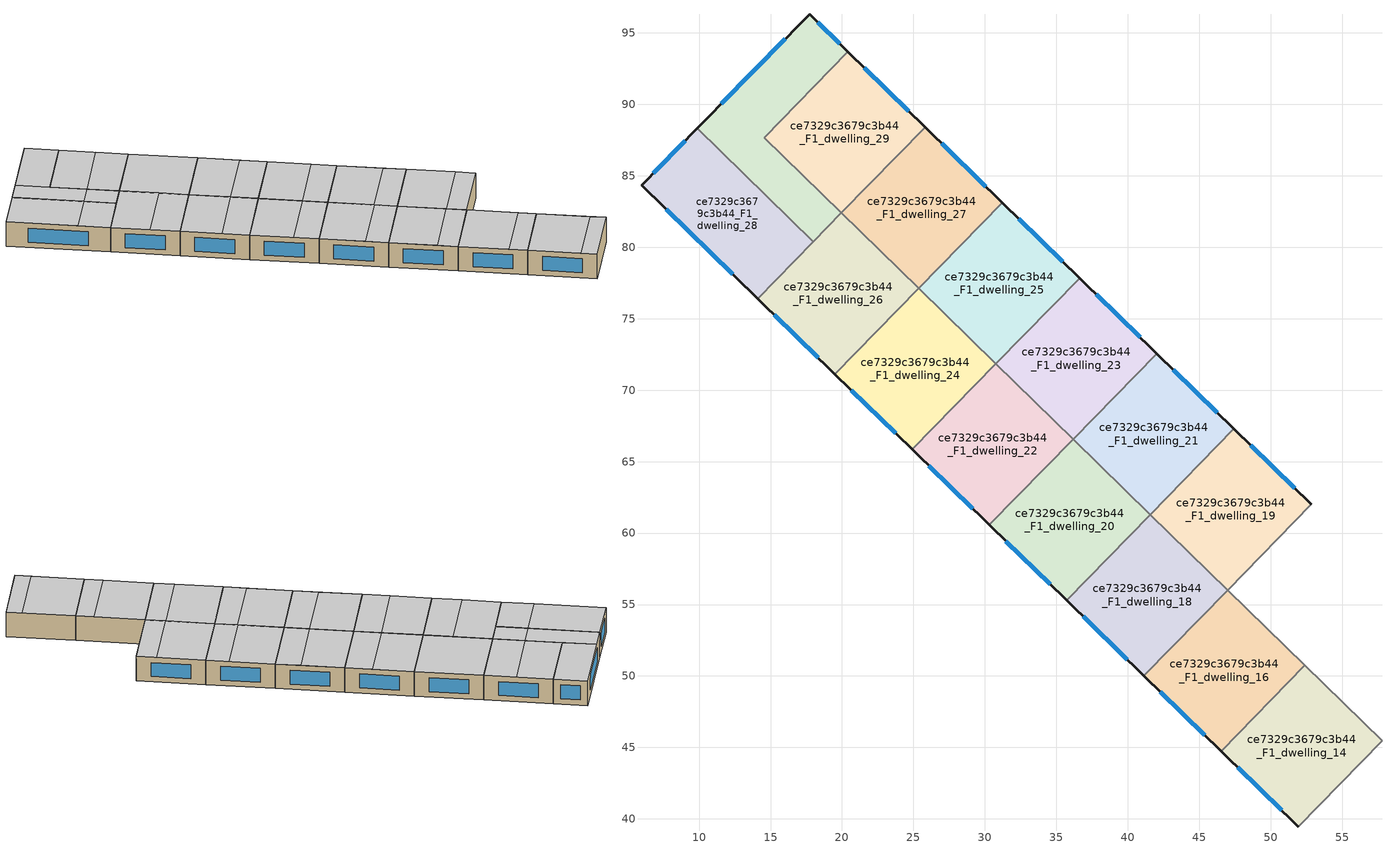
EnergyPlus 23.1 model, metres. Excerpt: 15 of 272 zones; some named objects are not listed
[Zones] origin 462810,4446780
ce7329c3679c3b44_F1_dwelling_14
 floor to ce7329c3679c3b44_F0_dwelling_14 (EU_floor_Construction): 57.8,45.46 51.94,39.46 46.53,44.74 52.39,50.74 z3
 wall outside (EU_wall_Construction): 46.53,44.74 51.94,39.46 z3:6
 wall to ce7329c3679c3b44_F1_dwelling_16 (EU_wall_Construction): 52.39,50.74 46.53,44.74 z3:6
 wall to ce7329c3679c3b44_F1_dwelling_15 (EU_wall_Construction): 57.8,45.46 52.39,50.74 z3:6
 wall to ce7329c3679c3b44_F1_dwelling_12 (EU_wall_Construction): 51.94,39.46 57.8,45.46 z3:6
 window (EU_Window_Construction): 47.69,43.61 50.78,40.59 z3.64:5.36
 ceiling to ce7329c3679c3b44_F2_dwelling_22 (EU_floor_Construction): 50.67,40.7 56.52,46.7 52.39,50.74 46.53,44.74 z6
 ceiling to ce7329c3679c3b44_F2_dwelling_21 (EU_floor_Construction): 51.94,39.46 57.8,45.46 56.52,46.7 50.67,40.7 z6
ce7329c3679c3b44_F1_dwelling_16
 floor to ce7329c3679c3b44_F0_dwelling_16 (EU_floor_Construction): 52.39,50.74 46.53,44.74 41.13,50.02 46.98,56.01 z3
 wall outside (EU_wall_Construction): 41.13,50.02 46.53,44.74 z3:6
 wall to ce7329c3679c3b44_F1_dwelling_18 (EU_wall_Construction): 46.98,56.01 41.13,50.02 z3:6
 wall to ce7329c3679c3b44_F1_dwelling_17 (EU_wall_Construction): 52.39,50.74 46.98,56.01 z3:6
 window (EU_Window_Construction): 42.29,48.89 45.38,45.87 z3.64:5.36
 ceiling to ce7329c3679c3b44_F2_dwelling_23 (EU_floor_Construction): 45.08,46.16 50.94,52.15 46.98,56.01 41.13,50.02 z6
 ceiling to ce7329c3679c3b44_F2_dwelling_22 (EU_floor_Construction): 46.53,44.74 52.39,50.74 50.94,52.15 45.08,46.16 z6
ce7329c3679c3b44_F1_dwelling_18
 floor to ce7329c3679c3b44_F0_dwelling_18 (EU_floor_Construction): 46.98,56.01 41.13,50.02 35.72,55.29 41.58,61.29 z3
 wall outside (EU_wall_Construction): 35.72,55.29 41.13,50.02 z3:6
 wall to ce7329c3679c3b44_F1_dwelling_20 (EU_wall_Construction): 41.58,61.29 35.72,55.29 z3:6
 wall to ce7329c3679c3b44_F1_dwelling_19 (EU_wall_Construction): 46.98,56.01 41.58,61.29 z3:6
 window (EU_Window_Construction): 36.88,54.16 39.97,51.15 z3.64:5.36
 ceiling to ce7329c3679c3b44_F2_dwelling_24 (EU_floor_Construction): 39.5,51.61 45.35,57.61 41.58,61.29 35.72,55.29 z6
 ceiling to ce7329c3679c3b44_F2_dwelling_23 (EU_floor_Construction): 41.13,50.02 46.98,56.01 45.35,57.61 39.5,51.61 z6
 ceiling adiabatic (EU_roof_Construction): 39.5,51.61 45.35,57.61 41.58,61.29 35.72,55.29 z6
ce7329c3679c3b44_F1_dwelling_19
 floor to ce7329c3679c3b44_F0_dwelling_19 (EU_floor_Construction): 52.84,62.01 46.98,56.01 41.58,61.29 47.44,67.29 z3
 wall outside (EU_wall_Construction): 52.84,62.01 47.44,67.29 z3:6
 wall to ce7329c3679c3b44_F1_dwelling_21 (EU_wall_Construction): 47.44,67.29 41.58,61.29 z3:6
 wall to ce7329c3679c3b44_F1_dwelling_17 (EU_wall_Construction): 46.98,56.01 52.84,62.01 z3:6
 window (EU_Window_Construction): 51.68,63.14 48.59,66.16 z3.64:5.36
 ceiling to ce7329c3679c3b44_F2_dwelling_9 (EU_floor_Construction): 45.38,57.59 51.23,63.58 47.44,67.29 41.58,61.29 z6
 ceiling to ce7329c3679c3b44_F2_dwelling_8 (EU_floor_Construction): 46.99,56.01 52.84,62.01 51.23,63.58 45.38,57.59 z6
ce7329c3679c3b44_F1_dwelling_20
 floor to ce7329c3679c3b44_F0_dwelling_20 (EU_floor_Construction): 41.58,61.29 35.72,55.29 30.32,60.57 36.17,66.57 z3
 wall outside (EU_wall_Construction): 30.32,60.57 35.72,55.29 z3:6
 wall to ce7329c3679c3b44_F1_dwelling_22 (EU_wall_Construction): 36.17,66.57 30.32,60.57 z3:6
 wall to ce7329c3679c3b44_F1_dwelling_21 (EU_wall_Construction): 41.58,61.29 36.17,66.57 z3:6
 window (EU_Window_Construction): 31.48,59.44 34.57,56.42 z3.64:5.36
 ceiling to ce7329c3679c3b44_F2_dwelling_25 (EU_floor_Construction): 33.91,57.07 39.77,63.06 36.17,66.57 30.32,60.57 z6
 ceiling to ce7329c3679c3b44_F2_dwelling_24 (EU_floor_Construction): 35.72,55.29 41.58,61.29 39.77,63.06 33.91,57.07 z6
ce7329c3679c3b44_F1_dwelling_21
 floor to ce7329c3679c3b44_F0_dwelling_21 (EU_floor_Construction): 47.44,67.29 41.58,61.29 36.17,66.57 42.03,72.57 z3
 wall outside (EU_wall_Construction): 47.44,67.29 42.03,72.57 z3:6
 wall to ce7329c3679c3b44_F1_dwelling_23 (EU_wall_Construction): 42.03,72.57 36.17,66.57 z3:6
 window (EU_Window_Construction): 46.28,68.42 43.19,71.44 z3.64:5.36
 ceiling to ce7329c3679c3b44_F2_dwelling_9 (EU_floor_Construction): 41.58,61.29 47.44,67.29 45.65,69.04 39.79,63.04 z6
 ceiling adiabatic (EU_roof_Construction): 39.79,63.04 45.65,69.04 42.03,72.57 36.17,66.57 z6
ce7329c3679c3b44_F1_dwelling_22
 floor to ce7329c3679c3b44_F0_dwelling_22 (EU_floor_Construction): 36.17,66.57 30.32,60.57 24.91,65.85 30.77,71.85 z3
 wall outside (EU_wall_Construction): 24.91,65.85 30.32,60.57 z3:6
 wall to ce7329c3679c3b44_F1_dwelling_24 (EU_wall_Construction): 30.77,71.85 24.91,65.85 z3:6
 wall to ce7329c3679c3b44_F1_dwelling_23 (EU_wall_Construction): 36.17,66.57 30.77,71.85 z3:6
 window (EU_Window_Construction): 26.07,64.72 29.16,61.7 z3.64:5.36
 ceiling to ce7329c3679c3b44_F2_dwelling_26 (EU_floor_Construction): 28.32,62.52 34.18,68.52 30.77,71.85 24.91,65.85 z6
 ceiling to ce7329c3679c3b44_F2_dwelling_25 (EU_floor_Construction): 30.32,60.57 36.17,66.57 34.18,68.52 28.32,62.52 z6
ce7329c3679c3b44_F1_dwelling_23
 floor to ce7329c3679c3b44_F0_dwelling_23 (EU_floor_Construction): 42.03,72.57 36.17,66.57 30.77,71.85 36.63,77.85 z3
 wall outside (EU_wall_Construction): 42.03,72.57 36.63,77.85 z3:6
 wall to ce7329c3679c3b44_F1_dwelling_25 (EU_wall_Construction): 36.63,77.85 30.77,71.85 z3:6
 window (EU_Window_Construction): 40.87,73.7 37.78,76.72 z3.64:5.36
 ceiling to ce7329c3679c3b44_F2_dwelling_10 (EU_floor_Construction): 36.18,66.57 42.03,72.57 40.06,74.49 34.2,68.5 z6
 ceiling adiabatic (EU_roof_Construction): 34.2,68.5 40.06,74.49 36.63,77.85 30.77,71.85 z6
ce7329c3679c3b44_F1_dwelling_24
 floor to ce7329c3679c3b44_F0_dwelling_24 (EU_floor_Construction): 30.77,71.85 24.91,65.85 19.51,71.13 25.36,77.13 z3
 wall outside (EU_wall_Construction): 19.51,71.13 24.91,65.85 z3:6
 wall to ce7329c3679c3b44_F1_dwelling_26 (EU_wall_Construction): 25.36,77.13 19.51,71.13 z3:6
 wall to ce7329c3679c3b44_F1_dwelling_25 (EU_wall_Construction): 30.77,71.85 25.36,77.13 z3:6
 window (EU_Window_Construction): 20.66,70 23.75,66.98 z3.64:5.36
 ceiling to ce7329c3679c3b44_F2_dwelling_27 (EU_floor_Construction): 22.74,67.97 28.6,73.97 25.36,77.13 19.51,71.13 z6
 ceiling to ce7329c3679c3b44_F2_dwelling_26 (EU_floor_Construction): 24.91,65.85 30.77,71.85 28.6,73.97 22.74,67.97 z6
ce7329c3679c3b44_F1_dwelling_25
 floor to ce7329c3679c3b44_F0_dwelling_25 (EU_floor_Construction): 36.63,77.85 30.77,71.85 25.36,77.13 31.22,83.12 z3
 wall outside (EU_wall_Construction): 36.63,77.85 31.22,83.12 z3:6
 wall to ce7329c3679c3b44_F1_dwelling_27 (EU_wall_Construction): 31.22,83.12 25.36,77.13 z3:6
 window (EU_Window_Construction): 35.47,78.98 32.38,81.99 z3.64:5.36
 ceiling to ce7329c3679c3b44_F2_dwelling_11 (EU_floor_Construction): 30.77,71.85 36.63,77.85 34.47,79.95 28.62,73.95 z6
 ceiling adiabatic (EU_roof_Construction): 28.62,73.95 34.47,79.95 31.22,83.12 25.36,77.13 z6
ce7329c3679c3b44_F1_dwelling_26
 floor to ce7329c3679c3b44_F0_dwelling_26 (EU_floor_Construction): 25.36,77.13 19.51,71.13 14.1,76.41 19.96,82.41 z3
 wall outside (EU_wall_Construction): 14.1,76.41 19.51,71.13 z3:6
 wall to ce7329c3679c3b44_F1_dwelling_27 (EU_wall_Construction): 25.36,77.13 19.96,82.41 z3:6
 wall to ce7329c3679c3b44_F1_dwelling_28 (EU_wall_Construction): 18,80.4 14.1,76.41 z3:6
 wall to ce7329c3679c3b44_F1_dwelling_30 (EU_wall_Construction): 19.96,82.41 18,80.4 z3:6
 window (EU_Window_Construction): 15.26,75.28 18.35,72.26 z3.64:5.36
 ceiling to ce7329c3679c3b44_F2_dwelling_28 (EU_floor_Construction): 17.15,73.43 23.01,79.43 19.96,82.41 14.1,76.41 z6
 ceiling to ce7329c3679c3b44_F2_dwelling_27 (EU_floor_Construction): 19.51,71.13 25.36,77.13 23.01,79.43 17.15,73.43 z6
ce7329c3679c3b44_F1_dwelling_27
 floor to ce7329c3679c3b44_F0_dwelling_27 (EU_floor_Construction): 31.22,83.12 25.36,77.13 19.96,82.41 25.82,88.4 z3
 wall outside (EU_wall_Construction): 31.22,83.12 25.82,88.4 z3:6
 wall to ce7329c3679c3b44_F1_dwelling_29 (EU_wall_Construction): 25.82,88.4 19.96,82.41 z3:6
 window (EU_Window_Construction): 30.06,84.26 26.97,87.27 z3.64:5.36
 ceiling adiabatic (EU_roof_Construction): 25.36,77.13 31.22,83.12 25.82,88.4 19.96,82.41 z6
ce7329c3679c3b44_F1_dwelling_28
 floor to ce7329c3679c3b44_F0_dwelling_28 (EU_floor_Construction): 18,80.4 14.1,76.41 5.97,84.35 9.88,88.32 z3
 wall outside (EU_wall_Construction): 9.88,88.32 5.97,84.35 14.1,76.41 z3:6
 wall to ce7329c3679c3b44_F1_dwelling_30 (EU_wall_Construction): 18,80.4 9.88,88.32 z3:6
 window (EU_Window_Construction): 9.05,87.47 6.81,85.2 / 7.71,82.65 12.36,78.11 z3.64:5.36
 ceiling to ce7329c3679c3b44_F2_dwelling_29 (EU_floor_Construction): 11.57,78.88 15.47,82.87 9.88,88.32 5.97,84.35 z6
 ceiling to ce7329c3679c3b44_F2_dwelling_28 (EU_floor_Construction): 14.1,76.41 18,80.4 15.47,82.87 11.57,78.88 z6
ce7329c3679c3b44_F1_dwelling_29
 floor to ce7329c3679c3b44_F0_dwelling_29 (EU_floor_Construction): 25.82,88.4 19.96,82.41 14.55,87.68 20.41,93.68 z3
 wall outside (EU_wall_Construction): 25.82,88.4 20.41,93.68 z3:6
 wall to ce7329c3679c3b44_F1_dwelling_30 (EU_wall_Construction): 20.41,93.68 14.55,87.68 19.96,82.41 z3:6
 window (EU_Window_Construction): 24.66,89.53 21.57,92.55 z3.64:5.36
 ceiling to ce7329c3679c3b44_F2_dwelling_13 (EU_floor_Construction): 19.96,82.41 25.82,88.4 23.3,90.86 17.45,84.86 z6
 ceiling adiabatic (EU_roof_Construction): 25.82,88.4 20.41,93.68 14.55,87.68 17.45,84.86 23.3,90.86 z6
ce7329c3679c3b44_F1_dwelling_30
 floor to ce7329c3679c3b44_F0_dwelling_30 (EU_floor_Construction): 20.41,93.68 14.55,87.68 19.96,82.41 18,80.4 9.88,88.32 17.73,96.3 z3
 wall outside (EU_wall_Construction): 20.41,93.68 17.73,96.3 9.88,88.32 z3:6
 window (EU_Window_Construction): 16.05,94.59 11.56,90.03 / 19.84,94.24 18.3,95.74 z3.64:5.36
 ceiling to ce7329c3679c3b44_F2_dwelling_14 (EU_floor_Construction): 14.55,87.68 20.41,93.68 17.73,96.3 11.85,90.32 z6
 ceiling to ce7329c3679c3b44_F2_dwelling_29 (EU_floor_Construction): 15.47,82.87 17.42,84.88 11.85,90.32 9.88,88.32 z6
 ceiling to ce7329c3679c3b44_F2_dwelling_28 (EU_floor_Construction): 18,80.4 19.96,82.41 17.42,84.88 15.47,82.87 z6
[Building]
EU S2 Campaign: North Axis=0; Terrain=City; Solar Distribution=FullExterior
[Site:Location]
Yerevan-Zvartnots.Intl.AP: Latitude=40.15; Longitude=44.383; Time Zone=4; Elevation=854
[SizingPeriod:WeatherFileDays]
AnnualSizingPeriod: Begin Month=1; Begin Day of Month=1; End Month=12; End Day of Month=31; Day of Week for Start Day=Monday; Use Weather File Daylight Saving Period=No; Use Weather File Rain and Snow Indicators=No
[MATERIAL]
EU_InternalMass_Material: Roughness=MediumRough; Thickness=0.1; Conductivity=1; Density=1800; Specific Heat=900; Thermal Absorptance=0.9; Solar Absorptance=0.7; Visible Absorptance=0.7
[MATERIAL:NOMASS] Roughness=MediumRough; Thermal Absorptance=0.9; Solar Absorptance=0.7; Visible Absorptance=0.7
Name | Thermal Resistance
EU_wall_NoMass | 1.05043
EU_roof_NoMass | 1.45357
EU_floor_NoMass | 0.478065
[WINDOWMATERIAL:SIMPLEGLAZINGSYSTEM]
EU_Window_SimpleGlazing: UFactor=2.5566; Solar Heat Gain Coefficient=0.75; Visible Transmittance=0.75
[CONSTRUCTION]
EU_wall_Construction: EU_wall_NoMass
EU_roof_Construction: EU_roof_NoMass
EU_floor_Construction: EU_floor_NoMass
EU_Window_Construction: EU_Window_SimpleGlazing
EU_InternalMass_Construction: EU_InternalMass_Material
[ZONE] Type=1; Multiplier=1; Ceiling Height=autocalculate; Floor Area=autocalculate; Part of Total Floor Area=Yes
Name | Volume
ce7329c3679c3b44_F1_dwelling_14; ce7329c3679c3b44_F1_dwelling_29 | 190.016
ce7329c3679c3b44_F1_dwelling_16; ce7329c3679c3b44_F1_dwelling_22; ce7329c3679c3b44_F1_dwelling_23 | 190.033
ce7329c3679c3b44_F1_dwelling_18; ce7329c3679c3b44_F1_dwelling_20; ce7329c3679c3b44_F1_dwelling_25 | 189.997
ce7329c3679c3b44_F1_dwelling_19; ce7329c3679c3b44_F1_dwelling_21; ce7329c3679c3b44_F1_dwelling_24; ce7329c3679c3b44_F1_dwelling_27 | 189.998
ce7329c3679c3b44_F1_dwelling_26 | 190.015
ce7329c3679c3b44_F1_dwelling_28 | 190.004
ce7329c3679c3b44_F1_dwelling_30 | 190.017
[INTERNALMASS] Construction=EU_InternalMass_Construction
Name | Zone or ZoneList | Surface Area
ce7329c3679c3b44_F1_dwelling_14_EU_InternalMass | ce7329c3679c3b44_F1_dwelling_14 | 63.3384
ce7329c3679c3b44_F1_dwelling_16_EU_InternalMass | ce7329c3679c3b44_F1_dwelling_16 | 63.3429
ce7329c3679c3b44_F1_dwelling_18_EU_InternalMass | ce7329c3679c3b44_F1_dwelling_18 | 63.3311
ce7329c3679c3b44_F1_dwelling_19_EU_InternalMass | ce7329c3679c3b44_F1_dwelling_19 | 63.3311
ce7329c3679c3b44_F1_dwelling_20_EU_InternalMass | ce7329c3679c3b44_F1_dwelling_20 | 63.3311
ce7329c3679c3b44_F1_dwelling_21_EU_InternalMass | ce7329c3679c3b44_F1_dwelling_21 | 63.3311
ce7329c3679c3b44_F1_dwelling_22_EU_InternalMass | ce7329c3679c3b44_F1_dwelling_22 | 63.3429
ce7329c3679c3b44_F1_dwelling_23_EU_InternalMass | ce7329c3679c3b44_F1_dwelling_23 | 63.3429
ce7329c3679c3b44_F1_dwelling_24_EU_InternalMass | ce7329c3679c3b44_F1_dwelling_24 | 63.3338
ce7329c3679c3b44_F1_dwelling_25_EU_InternalMass | ce7329c3679c3b44_F1_dwelling_25 | 63.3311
ce7329c3679c3b44_F1_dwelling_26_EU_InternalMass | ce7329c3679c3b44_F1_dwelling_26 | 63.341
ce7329c3679c3b44_F1_dwelling_27_EU_InternalMass | ce7329c3679c3b44_F1_dwelling_27 | 63.3313
ce7329c3679c3b44_F1_dwelling_28_EU_InternalMass | ce7329c3679c3b44_F1_dwelling_28 | 63.3359
ce7329c3679c3b44_F1_dwelling_29_EU_InternalMass | ce7329c3679c3b44_F1_dwelling_29 | 63.34
ce7329c3679c3b44_F1_dwelling_30_EU_InternalMass | ce7329c3679c3b44_F1_dwelling_30 | 63.339
[OTHEREQUIPMENT] Fuel Type=Electricity; Design Level Calculation Method=Watts/Area; Power per Zone Floor Area=1; Fraction Latent=0; Fraction Radiant=0; Fraction Lost=0; Carbon Dioxide Generation Rate=0; EndUse Subcategory=EU_Step8_InternalGains
Name | Zone or ZoneList or Space or SpaceList | Schedule
EU_Step8_InternalGain_ce7329c3679c3b44_F1_dwelling_14_f000 | ce7329c3679c3b44_F1_dwelling_14 | EU_Step8_GainSchedule_ce7329c3679c3b44_F1_dwelling_14_f000
EU_Step8_InternalGain_ce7329c3679c3b44_F1_dwelling_16_f000 | ce7329c3679c3b44_F1_dwelling_16 | EU_Step8_GainSchedule_ce7329c3679c3b44_F1_dwelling_16_f000
EU_Step8_InternalGain_ce7329c3679c3b44_F1_dwelling_18_f000 | ce7329c3679c3b44_F1_dwelling_18 | EU_Step8_GainSchedule_ce7329c3679c3b44_F1_dwelling_18_f000
EU_Step8_InternalGain_ce7329c3679c3b44_F1_dwelling_19_f000 | ce7329c3679c3b44_F1_dwelling_19 | EU_Step8_GainSchedule_ce7329c3679c3b44_F1_dwelling_19_f000
EU_Step8_InternalGain_ce7329c3679c3b44_F1_dwelling_20_f000 | ce7329c3679c3b44_F1_dwelling_20 | EU_Step8_GainSchedule_ce7329c3679c3b44_F1_dwelling_20_f000
EU_Step8_InternalGain_ce7329c3679c3b44_F1_dwelling_21_f000 | ce7329c3679c3b44_F1_dwelling_21 | EU_Step8_GainSchedule_ce7329c3679c3b44_F1_dwelling_21_f000
EU_Step8_InternalGain_ce7329c3679c3b44_F1_dwelling_22_f000 | ce7329c3679c3b44_F1_dwelling_22 | EU_Step8_GainSchedule_ce7329c3679c3b44_F1_dwelling_22_f000
EU_Step8_InternalGain_ce7329c3679c3b44_F1_dwelling_23_f000 | ce7329c3679c3b44_F1_dwelling_23 | EU_Step8_GainSchedule_ce7329c3679c3b44_F1_dwelling_23_f000
EU_Step8_InternalGain_ce7329c3679c3b44_F1_dwelling_24_f000 | ce7329c3679c3b44_F1_dwelling_24 | EU_Step8_GainSchedule_ce7329c3679c3b44_F1_dwelling_24_f000
EU_Step8_InternalGain_ce7329c3679c3b44_F1_dwelling_25_f000 | ce7329c3679c3b44_F1_dwelling_25 | EU_Step8_GainSchedule_ce7329c3679c3b44_F1_dwelling_25_f000
EU_Step8_InternalGain_ce7329c3679c3b44_F1_dwelling_26_f000 | ce7329c3679c3b44_F1_dwelling_26 | EU_Step8_GainSchedule_ce7329c3679c3b44_F1_dwelling_26_f000
EU_Step8_InternalGain_ce7329c3679c3b44_F1_dwelling_27_f000 | ce7329c3679c3b44_F1_dwelling_27 | EU_Step8_GainSchedule_ce7329c3679c3b44_F1_dwelling_27_f000
EU_Step8_InternalGain_ce7329c3679c3b44_F1_dwelling_28_f000 | ce7329c3679c3b44_F1_dwelling_28 | EU_Step8_GainSchedule_ce7329c3679c3b44_F1_dwelling_28_f000
EU_Step8_InternalGain_ce7329c3679c3b44_F1_dwelling_29_f000 | ce7329c3679c3b44_F1_dwelling_29 | EU_Step8_GainSchedule_ce7329c3679c3b44_F1_dwelling_29_f000
EU_Step8_InternalGain_ce7329c3679c3b44_F1_dwelling_30_f000 | ce7329c3679c3b44_F1_dwelling_30 | EU_Step8_GainSchedule_ce7329c3679c3b44_F1_dwelling_30_f000
[ZONEVENTILATION:DESIGNFLOWRATE] Schedule=EU_AlwaysOn; Design Flow Rate Calculation Method=AirChanges/Hour; Air Changes per Hour=0.557805; Ventilation Type=Natural; Fan Pressure Rise=0; Fan Total Efficiency=1; Constant Term Coefficient=1; Temperature Term Coefficient=0; Velocity Term Coefficient=0; Velocity Squared Term Coefficient=0; Minimum Indoor Temperature=-100; Maximum Indoor Temperature=100; Delta Temperature=-100; Minimum Outdoor Temperature=-100; Maximum Outdoor Temperature=100; Maximum Wind Speed=40
Name | Zone or ZoneList or Space or SpaceList
EU_ConstantAir_ce7329c3679c3b44_F1_dwelling_14 | ce7329c3679c3b44_F1_dwelling_14
EU_ConstantAir_ce7329c3679c3b44_F1_dwelling_16 | ce7329c3679c3b44_F1_dwelling_16
EU_ConstantAir_ce7329c3679c3b44_F1_dwelling_18 | ce7329c3679c3b44_F1_dwelling_18
EU_ConstantAir_ce7329c3679c3b44_F1_dwelling_19 | ce7329c3679c3b44_F1_dwelling_19
EU_ConstantAir_ce7329c3679c3b44_F1_dwelling_20 | ce7329c3679c3b44_F1_dwelling_20
EU_ConstantAir_ce7329c3679c3b44_F1_dwelling_21 | ce7329c3679c3b44_F1_dwelling_21
EU_ConstantAir_ce7329c3679c3b44_F1_dwelling_22 | ce7329c3679c3b44_F1_dwelling_22
EU_ConstantAir_ce7329c3679c3b44_F1_dwelling_23 | ce7329c3679c3b44_F1_dwelling_23
EU_ConstantAir_ce7329c3679c3b44_F1_dwelling_24 | ce7329c3679c3b44_F1_dwelling_24
EU_ConstantAir_ce7329c3679c3b44_F1_dwelling_25 | ce7329c3679c3b44_F1_dwelling_25
EU_ConstantAir_ce7329c3679c3b44_F1_dwelling_26 | ce7329c3679c3b44_F1_dwelling_26
EU_ConstantAir_ce7329c3679c3b44_F1_dwelling_27 | ce7329c3679c3b44_F1_dwelling_27
EU_ConstantAir_ce7329c3679c3b44_F1_dwelling_28 | ce7329c3679c3b44_F1_dwelling_28
EU_ConstantAir_ce7329c3679c3b44_F1_dwelling_29 | ce7329c3679c3b44_F1_dwelling_29
EU_ConstantAir_ce7329c3679c3b44_F1_dwelling_30 | ce7329c3679c3b44_F1_dwelling_30
[HVACTEMPLATE:THERMOSTAT] Constant Heating Setpoint=20; Constant Cooling Setpoint=50
EU_HeatOnly_ce7329c3679c3b44_F2_dwelling_26; EU_HeatOnly_ce7329c3679c3b44_F2_dwelling_27; EU_HeatOnly_ce7329c3679c3b44_F2_dwelling_28; EU_HeatOnly_ce7329c3679c3b44_F2_dwelling_29; EU_HeatOnly_ce7329c3679c3b44_F3_dwelling_0; EU_HeatOnly_ce7329c3679c3b44_F3_dwelling_1; EU_HeatOnly_ce7329c3679c3b44_F3_dwelling_2; EU_HeatOnly_ce7329c3679c3b44_F3_dwelling_3; EU_HeatOnly_ce7329c3679c3b44_F3_dwelling_4; EU_HeatOnly_ce7329c3679c3b44_F3_dwelling_5; EU_HeatOnly_ce7329c3679c3b44_F3_dwelling_6; EU_HeatOnly_ce7329c3679c3b44_F3_dwelling_7; EU_HeatOnly_ce7329c3679c3b44_F3_dwelling_8; EU_HeatOnly_ce7329c3679c3b44_F3_dwelling_9; EU_HeatOnly_ce7329c3679c3b44_F3_dwelling_10; EU_HeatOnly_ce7329c3679c3b44_F3_dwelling_11; EU_HeatOnly_ce7329c3679c3b44_F3_dwelling_12; EU_HeatOnly_ce7329c3679c3b44_F3_dwelling_13; EU_HeatOnly_ce7329c3679c3b44_F3_dwelling_14; EU_HeatOnly_ce7329c3679c3b44_F3_dwelling_15; EU_HeatOnly_ce7329c3679c3b44_F3_dwelling_16; EU_HeatOnly_ce7329c3679c3b44_F3_dwelling_17; EU_HeatOnly_ce7329c3679c3b44_F3_dwelling_18; EU_HeatOnly_ce7329c3679c3b44_F3_dwelling_19; EU_HeatOnly_ce7329c3679c3b44_F3_dwelling_20; EU_HeatOnly_ce7329c3679c3b44_F3_dwelling_21; EU_HeatOnly_ce7329c3679c3b44_F3_dwelling_22; EU_HeatOnly_ce7329c3679c3b44_F3_dwelling_23; EU_HeatOnly_ce7329c3679c3b44_F3_dwelling_24; EU_HeatOnly_ce7329c3679c3b44_F3_dwelling_25; EU_HeatOnly_ce7329c3679c3b44_F3_dwelling_26; EU_HeatOnly_ce7329c3679c3b44_F3_dwelling_27; EU_HeatOnly_ce7329c3679c3b44_F3_dwelling_28; EU_HeatOnly_ce7329c3679c3b44_F3_dwelling_29; EU_HeatOnly_ce7329c3679c3b44_F4_dwelling_0; EU_HeatOnly_ce7329c3679c3b44_F4_dwelling_1; EU_HeatOnly_ce7329c3679c3b44_F4_dwelling_2; EU_HeatOnly_ce7329c3679c3b44_F4_dwelling_3; EU_HeatOnly_ce7329c3679c3b44_F4_dwelling_4; EU_HeatOnly_ce7329c3679c3b44_F4_dwelling_5; EU_HeatOnly_ce7329c3679c3b44_F4_dwelling_6; EU_HeatOnly_ce7329c3679c3b44_F4_dwelling_7; EU_HeatOnly_ce7329c3679c3b44_F4_dwelling_8; EU_HeatOnly_ce7329c3679c3b44_F4_dwelling_9; EU_HeatOnly_ce7329c3679c3b44_F4_dwelling_10; EU_HeatOnly_ce7329c3679c3b44_F4_dwelling_11; EU_HeatOnly_ce7329c3679c3b44_F4_dwelling_12; EU_HeatOnly_ce7329c3679c3b44_F4_dwelling_13; EU_HeatOnly_ce7329c3679c3b44_F4_dwelling_14; EU_HeatOnly_ce7329c3679c3b44_F4_dwelling_15; EU_HeatOnly_ce7329c3679c3b44_F4_dwelling_16; EU_HeatOnly_ce7329c3679c3b44_F4_dwelling_17; EU_HeatOnly_ce7329c3679c3b44_F4_dwelling_18; EU_HeatOnly_ce7329c3679c3b44_F4_dwelling_19; EU_HeatOnly_ce7329c3679c3b44_F4_dwelling_20; EU_HeatOnly_ce7329c3679c3b44_F4_dwelling_21; EU_HeatOnly_ce7329c3679c3b44_F4_dwelling_22; EU_HeatOnly_ce7329c3679c3b44_F4_dwelling_23; EU_HeatOnly_ce7329c3679c3b44_F4_dwelling_24; EU_HeatOnly_ce7329c3679c3b44_F4_dwelling_25; EU_HeatOnly_ce7329c3679c3b44_F4_dwelling_26; EU_HeatOnly_ce7329c3679c3b44_F4_dwelling_27; EU_HeatOnly_ce7329c3679c3b44_F4_dwelling_28; EU_HeatOnly_ce7329c3679c3b44_F4_dwelling_29; EU_HeatOnly_ce7329c3679c3b44_F5_dwelling_0; EU_HeatOnly_ce7329c3679c3b44_F5_dwelling_1; EU_HeatOnly_ce7329c3679c3b44_F5_dwelling_2; EU_HeatOnly_ce7329c3679c3b44_F5_dwelling_3; EU_HeatOnly_ce7329c3679c3b44_F5_dwelling_4; EU_HeatOnly_ce7329c3679c3b44_F5_dwelling_5; EU_HeatOnly_ce7329c3679c3b44_F5_dwelling_6; EU_HeatOnly_ce7329c3679c3b44_F5_dwelling_7; EU_HeatOnly_ce7329c3679c3b44_F5_dwelling_8; EU_HeatOnly_ce7329c3679c3b44_F5_dwelling_9; EU_HeatOnly_ce7329c3679c3b44_F5_dwelling_10; EU_HeatOnly_ce7329c3679c3b44_F5_dwelling_11; EU_HeatOnly_ce7329c3679c3b44_F5_dwelling_12; EU_HeatOnly_ce7329c3679c3b44_F5_dwelling_13; EU_HeatOnly_ce7329c3679c3b44_F5_dwelling_14; EU_HeatOnly_ce7329c3679c3b44_F5_dwelling_15; EU_HeatOnly_ce7329c3679c3b44_F5_dwelling_16; EU_HeatOnly_ce7329c3679c3b44_F5_dwelling_17; EU_HeatOnly_ce7329c3679c3b44_F5_dwelling_18; EU_HeatOnly_ce7329c3679c3b44_F5_dwelling_19; EU_HeatOnly_ce7329c3679c3b44_F5_dwelling_20; EU_HeatOnly_ce7329c3679c3b44_F5_dwelling_21; EU_HeatOnly_ce7329c3679c3b44_F5_dwelling_22; EU_HeatOnly_ce7329c3679c3b44_F5_dwelling_23; EU_HeatOnly_ce7329c3679c3b44_F5_dwelling_24; EU_HeatOnly_ce7329c3679c3b44_F5_dwelling_25; EU_HeatOnly_ce7329c3679c3b44_F5_dwelling_26; EU_HeatOnly_ce7329c3679c3b44_F5_dwelling_27; EU_HeatOnly_ce7329c3679c3b44_F5_dwelling_28; EU_HeatOnly_ce7329c3679c3b44_F5_dwelling_29; EU_HeatOnly_ce7329c3679c3b44_F6_dwelling_0; EU_HeatOnly_ce7329c3679c3b44_F6_dwelling_1; EU_HeatOnly_ce7329c3679c3b44_F6_dwelling_2; EU_HeatOnly_ce7329c3679c3b44_F6_dwelling_3; EU_HeatOnly_ce7329c3679c3b44_F6_dwelling_4; EU_HeatOnly_ce7329c3679c3b44_F6_dwelling_5; EU_HeatOnly_ce7329c3679c3b44_F6_dwelling_6; EU_HeatOnly_ce7329c3679c3b44_F6_dwelling_7; EU_HeatOnly_ce7329c3679c3b44_F6_dwelling_8; EU_HeatOnly_ce7329c3679c3b44_F6_dwelling_9; EU_HeatOnly_ce7329c3679c3b44_F6_dwelling_10; EU_HeatOnly_ce7329c3679c3b44_F6_dwelling_11; EU_HeatOnly_ce7329c3679c3b44_F6_dwelling_12; EU_HeatOnly_ce7329c3679c3b44_F6_dwelling_13; EU_HeatOnly_ce7329c3679c3b44_F6_dwelling_14; EU_HeatOnly_ce7329c3679c3b44_F6_dwelling_15; EU_HeatOnly_ce7329c3679c3b44_F6_dwelling_16; EU_HeatOnly_ce7329c3679c3b44_F6_dwelling_17; EU_HeatOnly_ce7329c3679c3b44_F6_dwelling_18; EU_HeatOnly_ce7329c3679c3b44_F6_dwelling_19; EU_HeatOnly_ce7329c3679c3b44_F6_dwelling_20; EU_HeatOnly_ce7329c3679c3b44_F6_dwelling_21; EU_HeatOnly_ce7329c3679c3b44_F6_dwelling_22; EU_HeatOnly_ce7329c3679c3b44_F6_dwelling_23; EU_HeatOnly_ce7329c3679c3b44_F6_dwelling_24; EU_HeatOnly_ce7329c3679c3b44_F6_dwelling_25; EU_HeatOnly_ce7329c3679c3b44_F6_dwelling_26; EU_HeatOnly_ce7329c3679c3b44_F6_dwelling_27; EU_HeatOnly_ce7329c3679c3b44_F6_dwelling_28; EU_HeatOnly_ce7329c3679c3b44_F6_dwelling_29; EU_HeatOnly_ce7329c3679c3b44_F7_dwelling_0; EU_HeatOnly_ce7329c3679c3b44_F7_dwelling_1; EU_HeatOnly_ce7329c3679c3b44_F7_dwelling_2; EU_HeatOnly_ce7329c3679c3b44_F7_dwelling_3; EU_HeatOnly_ce7329c3679c3b44_F7_dwelling_4; EU_HeatOnly_ce7329c3679c3b44_F7_dwelling_5; EU_HeatOnly_ce7329c3679c3b44_F7_dwelling_6; EU_HeatOnly_ce7329c3679c3b44_F7_dwelling_7; EU_HeatOnly_ce7329c3679c3b44_F7_dwelling_8; EU_HeatOnly_ce7329c3679c3b44_F7_dwelling_9; EU_HeatOnly_ce7329c3679c3b44_F7_dwelling_10; EU_HeatOnly_ce7329c3679c3b44_F7_dwelling_11; EU_HeatOnly_ce7329c3679c3b44_F7_dwelling_12; EU_HeatOnly_ce7329c3679c3b44_F7_dwelling_13; EU_HeatOnly_ce7329c3679c3b44_F7_dwelling_14; EU_HeatOnly_ce7329c3679c3b44_F7_dwelling_15; EU_HeatOnly_ce7329c3679c3b44_F7_dwelling_16; EU_HeatOnly_ce7329c3679c3b44_F7_dwelling_17; EU_HeatOnly_ce7329c3679c3b44_F7_dwelling_18; EU_HeatOnly_ce7329c3679c3b44_F7_dwelling_19; EU_HeatOnly_ce7329c3679c3b44_F7_dwelling_20; EU_HeatOnly_ce7329c3679c3b44_F7_dwelling_21; EU_HeatOnly_ce7329c3679c3b44_F7_dwelling_22; EU_HeatOnly_ce7329c3679c3b44_F7_dwelling_23; EU_HeatOnly_ce7329c3679c3b44_F7_dwelling_24; EU_HeatOnly_ce7329c3679c3b44_F7_dwelling_25; EU_HeatOnly_ce7329c3679c3b44_F7_dwelling_26; EU_HeatOnly_ce7329c3679c3b44_F7_dwelling_27; EU_HeatOnly_ce7329c3679c3b44_F7_dwelling_28; EU_HeatOnly_ce7329c3679c3b44_F7_dwelling_29; EU_HeatOnly_ce7329c3679c3b44_F8_dwelling_0; EU_HeatOnly_ce7329c3679c3b44_F8_dwelling_1; EU_HeatOnly_ce7329c3679c3b44_F8_dwelling_2; EU_HeatOnly_ce7329c3679c3b44_F8_dwelling_3; EU_HeatOnly_ce7329c3679c3b44_F8_dwelling_4; EU_HeatOnly_ce7329c3679c3b44_F8_dwelling_5; EU_HeatOnly_ce7329c3679c3b44_F8_dwelling_6; EU_HeatOnly_ce7329c3679c3b44_F8_dwelling_7; EU_HeatOnly_ce7329c3679c3b44_F8_dwelling_8; EU_HeatOnly_ce7329c3679c3b44_F8_dwelling_9; EU_HeatOnly_ce7329c3679c3b44_F8_dwelling_10; EU_HeatOnly_ce7329c3679c3b44_F8_dwelling_11; EU_HeatOnly_ce7329c3679c3b44_F8_dwelling_12; EU_HeatOnly_ce7329c3679c3b44_F8_dwelling_13; EU_HeatOnly_ce7329c3679c3b44_F8_dwelling_14; EU_HeatOnly_ce7329c3679c3b44_F8_dwelling_15; EU_HeatOnly_ce7329c3679c3b44_F8_dwelling_16; EU_HeatOnly_ce7329c3679c3b44_F8_dwelling_17; EU_HeatOnly_ce7329c3679c3b44_F8_dwelling_18; EU_HeatOnly_ce7329c3679c3b44_F8_dwelling_19; EU_HeatOnly_ce7329c3679c3b44_F8_dwelling_20; EU_HeatOnly_ce7329c3679c3b44_F8_dwelling_21; EU_HeatOnly_ce7329c3679c3b44_F8_dwelling_22; EU_HeatOnly_ce7329c3679c3b44_F8_dwelling_23; EU_HeatOnly_ce7329c3679c3b44_F8_dwelling_24; EU_HeatOnly_ce7329c3679c3b44_F8_dwelling_25; EU_HeatOnly_ce7329c3679c3b44_F8_dwelling_26; EU_HeatOnly_ce7329c3679c3b44_F8_dwelling_27; EU_HeatOnly_ce7329c3679c3b44_F8_dwelling_28; EU_HeatOnly_ce7329c3679c3b44_F8_dwelling_29
[HVACTEMPLATE:ZONE:IDEALLOADSAIRSYSTEM] System Availability Schedule=EU_AlwaysOn; Maximum Heating Supply Air Temperature=50; Minimum Cooling Supply Air Temperature=13; Maximum Heating Supply Air Humidity Ratio=0.0156; Minimum Cooling Supply Air Humidity Ratio=0.0077; Heating Limit=NoLimit; Cooling Limit=NoLimit; Heating Availability Schedule=EU_AlwaysOn; Cooling Availability Schedule=EU_CoolingOff; Dehumidification Control Type=ConstantSensibleHeatRatio; Cooling Sensible Heat Ratio=0.7; Dehumidification Setpoint=60; Humidification Control Type=None; Humidification Setpoint=30; Outdoor Air Method=None; Outdoor Air Flow Rate per Person=0.00944; Outdoor Air Flow Rate per Zone Floor Area=0; Outdoor Air Flow Rate per Zone=0; Demand Controlled Ventilation Type=None; Outdoor Air Economizer Type=NoEconomizer; Heat Recovery Type=None; Sensible Heat Recovery Effectiveness=0.7; Latent Heat Recovery Effectiveness=0.65
Name | Template Thermostat
ce7329c3679c3b44_F1_dwelling_14 | EU_HeatOnly_ce7329c3679c3b44_F1_dwelling_14
ce7329c3679c3b44_F1_dwelling_16 | EU_HeatOnly_ce7329c3679c3b44_F1_dwelling_16
ce7329c3679c3b44_F1_dwelling_18 | EU_HeatOnly_ce7329c3679c3b44_F1_dwelling_18
ce7329c3679c3b44_F1_dwelling_19 | EU_HeatOnly_ce7329c3679c3b44_F1_dwelling_19
ce7329c3679c3b44_F1_dwelling_20 | EU_HeatOnly_ce7329c3679c3b44_F1_dwelling_20
ce7329c3679c3b44_F1_dwelling_21 | EU_HeatOnly_ce7329c3679c3b44_F1_dwelling_21
ce7329c3679c3b44_F1_dwelling_22 | EU_HeatOnly_ce7329c3679c3b44_F1_dwelling_22
ce7329c3679c3b44_F1_dwelling_23 | EU_HeatOnly_ce7329c3679c3b44_F1_dwelling_23
ce7329c3679c3b44_F1_dwelling_24 | EU_HeatOnly_ce7329c3679c3b44_F1_dwelling_24
ce7329c3679c3b44_F1_dwelling_25 | EU_HeatOnly_ce7329c3679c3b44_F1_dwelling_25
ce7329c3679c3b44_F1_dwelling_26 | EU_HeatOnly_ce7329c3679c3b44_F1_dwelling_26
ce7329c3679c3b44_F1_dwelling_27 | EU_HeatOnly_ce7329c3679c3b44_F1_dwelling_27
ce7329c3679c3b44_F1_dwelling_28 | EU_HeatOnly_ce7329c3679c3b44_F1_dwelling_28
ce7329c3679c3b44_F1_dwelling_29 | EU_HeatOnly_ce7329c3679c3b44_F1_dwelling_29
ce7329c3679c3b44_F1_dwelling_30 | EU_HeatOnly_ce7329c3679c3b44_F1_dwelling_30
[SIZING:ZONE] Zone Cooling Design Supply Air Temperature Input Method=SupplyAirTemperature; Zone Cooling Design Supply Air Temperature=13; Zone Heating Design Supply Air Temperature Input Method=SupplyAirTemperature; Zone Heating Design Supply Air Temperature=50; Zone Cooling Design Supply Air Humidity Ratio=0.008; Zone Heating Design Supply Air Humidity Ratio=0.008; Cooling Design Air Flow Method=DesignDay; Cooling Design Air Flow Rate=0; Cooling Minimum Air Flow per Zone Floor Area=0.000762; Cooling Minimum Air Flow=0; Cooling Minimum Air Flow Fraction=0.2; Heating Design Air Flow Method=DesignDay; Heating Design Air Flow Rate=0; Heating Maximum Air Flow per Zone Floor Area=0.002032; Heating Maximum Air Flow=0.141576; Heating Maximum Air Flow Fraction=0.3; Account for Dedicated Outdoor Air System=No; Dedicated Outdoor Air System Control Strategy=NeutralSupplyAir; Dedicated Outdoor Air Low Setpoint Temperature for Design=autosize; Dedicated Outdoor Air High Setpoint Temperature for Design=autosize; Zone Load Sizing Method=Sensible Load Only No Latent Load; Zone Latent Cooling Design Supply Air Humidity Ratio Input Method=HumidityRatioDifference; Zone Cooling Design Supply Air Humidity Ratio Difference=0.005; Zone Latent Heating Design Supply Air Humidity Ratio Input Method=HumidityRatioDifference; Zone Humidification Design Supply Air Humidity Ratio Difference=0.005
ce7329c3679c3b44_F1_dwelling_14; ce7329c3679c3b44_F1_dwelling_16; ce7329c3679c3b44_F1_dwelling_18; ce7329c3679c3b44_F1_dwelling_19; ce7329c3679c3b44_F1_dwelling_20; ce7329c3679c3b44_F1_dwelling_21; ce7329c3679c3b44_F1_dwelling_22; ce7329c3679c3b44_F1_dwelling_23; ce7329c3679c3b44_F1_dwelling_24; ce7329c3679c3b44_F1_dwelling_25; ce7329c3679c3b44_F1_dwelling_26; ce7329c3679c3b44_F1_dwelling_27; ce7329c3679c3b44_F1_dwelling_28; ce7329c3679c3b44_F1_dwelling_29; ce7329c3679c3b44_F1_dwelling_30
[SCHEDULE:CONSTANT]
Name | Hourly Value
EU_AlwaysOn | 1
EU_CoolingOff | 0
[SCHEDULE:FILE] Column Number=1; Rows to Skip at Top=0; Number of Hours of Data=8760; Column Separator=Comma; Interpolate to Timestep=No; Minutes per Item=60; Adjust Schedule for Daylight Savings=Yes
Name | File
EU_Step8_GainSchedule_ce7329c3679c3b44_F1_dwelling_14_f000 | ../../schedules/ce7329c3679c3b44/ce7329c3679c3b44_F1_dwelling_14_f000_gain.csv
EU_Step8_GainSchedule_ce7329c3679c3b44_F1_dwelling_16_f000 | ../../schedules/ce7329c3679c3b44/ce7329c3679c3b44_F1_dwelling_16_f000_gain.csv
EU_Step8_GainSchedule_ce7329c3679c3b44_F1_dwelling_18_f000 | ../../schedules/ce7329c3679c3b44/ce7329c3679c3b44_F1_dwelling_18_f000_gain.csv
EU_Step8_GainSchedule_ce7329c3679c3b44_F1_dwelling_19_f000 | ../../schedules/ce7329c3679c3b44/ce7329c3679c3b44_F1_dwelling_19_f000_gain.csv
EU_Step8_GainSchedule_ce7329c3679c3b44_F1_dwelling_20_f000 | ../../schedules/ce7329c3679c3b44/ce7329c3679c3b44_F1_dwelling_20_f000_gain.csv
EU_Step8_GainSchedule_ce7329c3679c3b44_F1_dwelling_21_f000 | ../../schedules/ce7329c3679c3b44/ce7329c3679c3b44_F1_dwelling_21_f000_gain.csv
EU_Step8_GainSchedule_ce7329c3679c3b44_F1_dwelling_22_f000 | ../../schedules/ce7329c3679c3b44/ce7329c3679c3b44_F1_dwelling_22_f000_gain.csv
EU_Step8_GainSchedule_ce7329c3679c3b44_F1_dwelling_23_f000 | ../../schedules/ce7329c3679c3b44/ce7329c3679c3b44_F1_dwelling_23_f000_gain.csv
EU_Step8_GainSchedule_ce7329c3679c3b44_F1_dwelling_24_f000 | ../../schedules/ce7329c3679c3b44/ce7329c3679c3b44_F1_dwelling_24_f000_gain.csv
EU_Step8_GainSchedule_ce7329c3679c3b44_F1_dwelling_25_f000 | ../../schedules/ce7329c3679c3b44/ce7329c3679c3b44_F1_dwelling_25_f000_gain.csv
EU_Step8_GainSchedule_ce7329c3679c3b44_F1_dwelling_26_f000 | ../../schedules/ce7329c3679c3b44/ce7329c3679c3b44_F1_dwelling_26_f000_gain.csv
EU_Step8_GainSchedule_ce7329c3679c3b44_F1_dwelling_27_f000 | ../../schedules/ce7329c3679c3b44/ce7329c3679c3b44_F1_dwelling_27_f000_gain.csv
EU_Step8_GainSchedule_ce7329c3679c3b44_F1_dwelling_28_f000 | ../../schedules/ce7329c3679c3b44/ce7329c3679c3b44_F1_dwelling_28_f000_gain.csv
EU_Step8_GainSchedule_ce7329c3679c3b44_F1_dwelling_29_f000 | ../../schedules/ce7329c3679c3b44/ce7329c3679c3b44_F1_dwelling_29_f000_gain.csv
EU_Step8_GainSchedule_ce7329c3679c3b44_F1_dwelling_30_f000 | ../../schedules/ce7329c3679c3b44/ce7329c3679c3b44_F1_dwelling_30_f000_gain.csv
